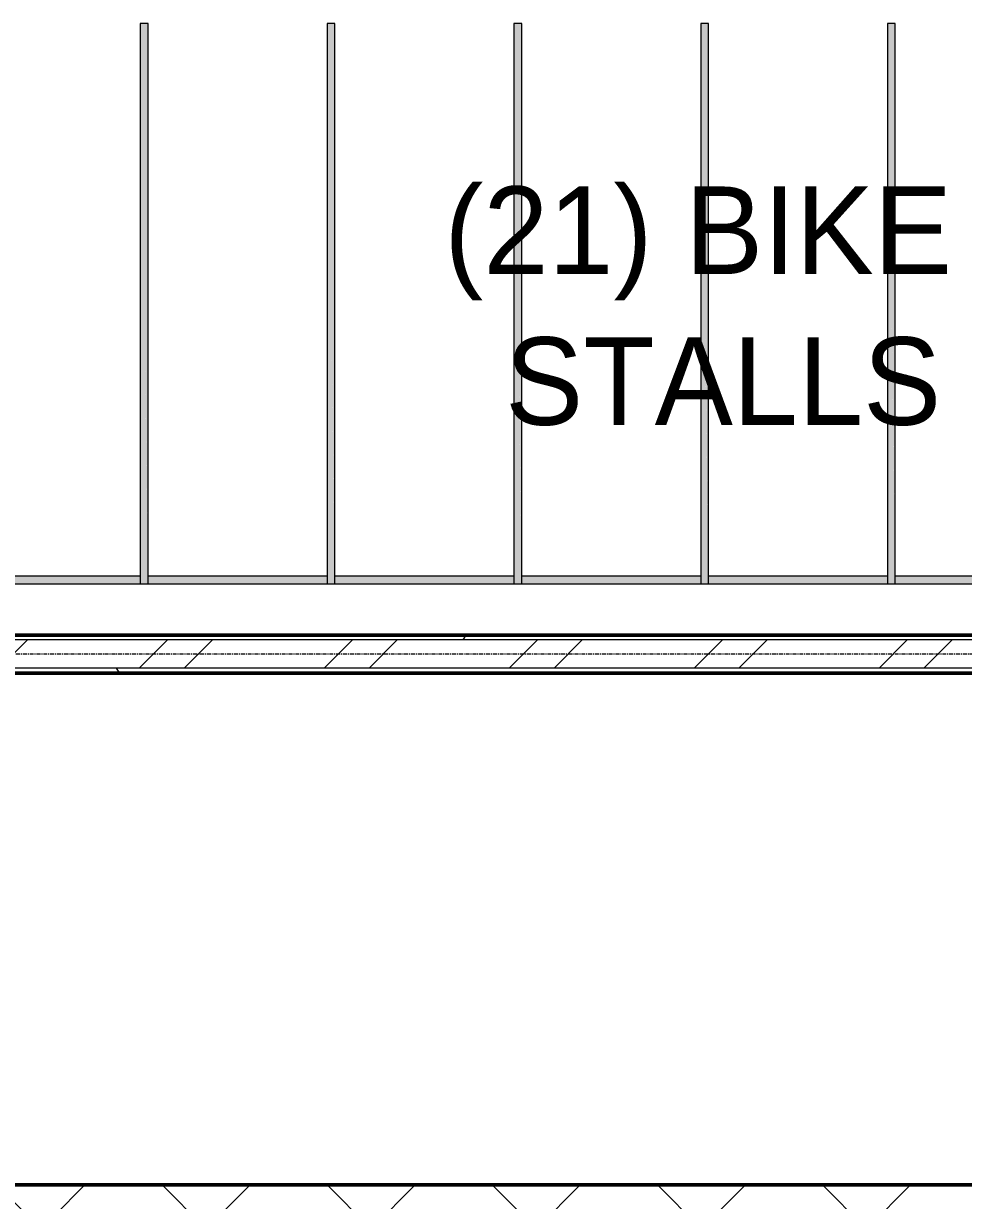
# Model space of a CAD drawing. Header units: inches. Extents: x -4294 to -464, y 9706 to 12475.
# Drawn here: x -3375.1 to -3254.4, y 11777 to 11928.2 of the extents above; entities that cross this region are included whole.
import ezdxf

# ---------------------------------------------------------------- set-up
doc = ezdxf.new("R2010")
doc.units = ezdxf.units.IN
doc.header["$MEASUREMENT"] = 0
doc.linetypes.add('Grid Line 1_2_', pattern=[0.875, 0.5, -0.125, 0.125, -0.125])
for name, color, linetype, lineweight in [('0-1', 7, 'Continuous', 5), ('A-GENM', 5, 'Continuous', 9), ('A-GENM-IDEN', 13, 'Continuous', 9), ('A-WALL', 113, 'Continuous', 13), ('A-WALL-5', 250, 'Continuous', 50), ('A-WALL-PATT-4', 252, 'Continuous', 9), ('A-WALL-PATT-5', 111, 'Continuous', 9), ('I-WALL-1', 2, 'Continuous', 50), ('S-GRID-1', 1, 'Grid Line 1_2_', 9)]:
    doc.layers.add(name, color=color, linetype=linetype, lineweight=lineweight)
doc.styles.add('Century Gothic', font='ufonts.com_century-gothic.ttf', dxfattribs={"height": 11.25})
pattern_1 = [(0, (0, 0), (38.4, 9.6), [1.584, -27.216, 1.584, -27.216, -153.6]), (0, (0, 0), (38.4, 9.6), [-57.6, 1.584, -56.016, 1.584, -27.216, -67.2]), (0, (0, 0), (38.4, 9.6), [-144, 1.584, -17.616, 1.584, -46.416]), (120, (14.4, 4.8), (-27.513844, 28.4553755), [1.584, -27.216, 1.584, -27.216, -153.6]), (120, (14.4, 4.8), (-27.513844, 28.4553755), [-57.6, 1.584, -56.016, 1.584, -27.216, -67.2]), (120, (14.4, 4.8), (-27.513844, 28.4553755), [-144, 1.584, -17.616, 1.584, -46.416]), (240, (19.2, 24), (-10.886156, -38.0553755), [1.584, -27.216, 1.584, -27.216, -153.6]), (240, (19.2, 24), (-10.886156, -38.0553755), [-57.6, 1.584, -56.016, 1.584, -27.216, -67.2]), (240, (19.2, 24), (-10.886156, -38.0553755), [-144, 1.584, -17.616, 1.584, -46.416])]

# ---------------------------------------------------------------- blocks, each defined once
blk = doc.blocks.new('CTR - 1st Phase - Shell_rvt-1-FLOOR PLAN - BASEMENT')
at = {"layer": 'S-GRID-1'}
blk.add_line((-464.45, 11847.19), (-4232.19, 11847.19), dxfattribs=at)
blk = doc.blocks.new('CTR - 1st Phase -Stairs _ Elevators_rvt-1-FLOOR PLAN - BASEMENT')
at = {"layer": 'A-WALL-PATT-4'}
h = blk.add_hatch(dxfattribs=at)
h.set_pattern_fill('FP_32', color=256, style=0, pattern_type=2)
h.set_pattern_definition([(45, (0, 0), (-10.606602, 10.606602), []), (135, (0, 0), (-10.606602, -10.606602), [])])
h.paths.add_polyline_path([(-3437.3, 11770.99), (-3437.3, 11774.99), (-3356.44, 11774.99), (-3356.44, 11770.99), (-3204.37, 11770.99), (-3204.37, 11778.99), (-3748.91, 11778.99), (-3748.91, 11770.99), (-3449.76, 11770.99)], flags=0)
at = {"layer": 'A-WALL-5'}
blk.add_line((-3204.37, 11778.99), (-3748.91, 11778.99), dxfattribs=at)
blk = doc.blocks.new('Parking_Stall_Multiple - BIKE-1953605-FLOOR PLAN - BASEMENT')
at = {"layer": 'A-GENM'}
h = blk.add_hatch(color=256, dxfattribs=at)
h.paths.add_polyline_path([(1, -217), (72, -217), (36.5, -216.5), (8.96, -216.89)], flags=0)
h.paths.add_polyline_path([(0, -216), (0, -217), (1, -217), (0.5, -216.5)], flags=0)
h.paths.add_polyline_path([(1, -193), (36.5, -192.5), (72, -193), (72, -192), (0, -192)], flags=0)
h.paths.add_polyline_path([(0, -193), (0, -216), (1, -216), (1, -193), (0.04, -193)], flags=0)
h = blk.add_hatch(color=256, dxfattribs=at)
h.paths.add_polyline_path([(1, -241), (72, -241), (36.5, -240.5), (8.96, -240.89)], flags=0)
h.paths.add_polyline_path([(0, -240), (0, -241), (1, -241), (0.5, -240.5)], flags=0)
h.paths.add_polyline_path([(1, -217), (36.5, -216.5), (72, -217), (72, -216), (0, -216)], flags=0)
h.paths.add_polyline_path([(0, -217), (0, -240), (1, -240), (1, -217), (0.04, -217)], flags=0)
h.paths.add_polyline_path([(0, -217), (0.04, -216.96), (0, -216)], flags=0)
h = blk.add_hatch(color=256, dxfattribs=at)
h.paths.add_polyline_path([(1, -265), (72, -265), (36.5, -264.5), (8.96, -264.89)], flags=0)
h.paths.add_polyline_path([(0, -264), (0, -265), (1, -265), (0.5, -264.5)], flags=0)
h.paths.add_polyline_path([(1, -241), (36.5, -240.5), (72, -241), (72, -240), (0, -240)], flags=0)
h.paths.add_polyline_path([(0, -241), (0.04, -240.96), (0, -240)], flags=0)
h.paths.add_polyline_path([(0, -263.99), (0, -264), (1, -264), (1, -241), (0, -241)], flags=0)
h = blk.add_hatch(color=256, dxfattribs=at)
h.paths.add_polyline_path([(0, -264), (1, -265), (36.5, -264.5), (72, -265), (72, -264), (8.96, -264)], flags=0)
h.paths.add_polyline_path([(1, -289), (72, -289), (36.5, -288.5), (8.96, -288.89)], flags=0)
h.paths.add_polyline_path([(0, -288), (0, -289), (1, -289), (0.5, -288.5)], flags=0)
h.paths.add_polyline_path([(0, -288), (1, -288), (1, -265), (0, -265), (0, -287.99)], flags=0)
h = blk.add_hatch(color=256, dxfattribs=at)
h.paths.add_polyline_path([(1, -313), (72, -313), (36.5, -312.5), (8.96, -312.89)], flags=0)
h.paths.add_polyline_path([(0, -312), (0, -313), (1, -313), (0.5, -312.5)], flags=0)
h.paths.add_polyline_path([(1, -289), (36.5, -288.5), (72, -289), (72, -288), (0, -288)], flags=0)
h.paths.add_polyline_path([(0, -289), (0, -312), (1, -312), (1, -289), (0.04, -289)], flags=0)
h.paths.add_polyline_path([(0, -289), (0.04, -288.96), (0, -288)], flags=0)
h = blk.add_hatch(color=256, dxfattribs=at)
h.paths.add_polyline_path([(1, -337), (72, -337), (36.5, -336.5), (8.96, -336.89)], flags=0)
h.paths.add_polyline_path([(0, -336), (0, -337), (1, -337), (0.5, -336.5)], flags=0)
h.paths.add_polyline_path([(1, -313), (36.5, -312.5), (72, -313), (72, -312), (0, -312)], flags=0)
h.paths.add_polyline_path([(0, -313), (0, -336), (1, -336), (1, -313), (0.04, -313)], flags=0)
for p, q in [((0, -192), (0, -217)), ((1, -216), (1, -193)), ((72, -216), (0, -216)), ((0, -216), (0, -241)), ((72, -216), (1, -216)), ((72, -217), (72, -216)), ((72, -217), (72, -216)), ((0, -217), (72, -217)), ((1, -240), (1, -217)), ((1, -217), (72, -217)), ((72, -240), (0, -240)), ((0, -240), (0, -265)), ((72, -240), (1, -240)), ((72, -241), (72, -240)), ((72, -241), (72, -240)), ((0, -241), (72, -241)), ((1, -264), (1, -241)), ((1, -241), (72, -241)), ((72, -264), (0, -264)), ((0, -264), (0, -289)), ((72, -264), (1, -264)), ((72, -265), (72, -264)), ((72, -265), (72, -264)), ((0, -265), (72, -265)), ((1, -288), (1, -265)), ((1, -265), (72, -265)), ((72, -288), (0, -288)), ((0, -288), (0, -313)), ((72, -288), (1, -288)), ((72, -289), (72, -288)), ((72, -289), (72, -288)), ((0, -289), (72, -289)), ((1, -312), (1, -289)), ((1, -289), (72, -289)), ((72, -312), (0, -312)), ((0, -312), (0, -337)), ((72, -312), (1, -312)), ((72, -313), (72, -312)), ((72, -313), (72, -312)), ((0, -313), (72, -313)), ((1, -336), (1, -313)), ((1, -313), (72, -313))]:
    blk.add_line(p, q, dxfattribs=at)

msp = doc.modelspace()

# ---------------------------------------------------------------- hatches: boundary and pattern name
at = {"layer": 'A-WALL-PATT-5'}
h = msp.add_hatch(dxfattribs=at)
h.set_pattern_fill('FP_34', color=256, style=0, pattern_type=2)
h.set_pattern_definition(pattern_1)
h.paths.add_polyline_path([(-3473.3237, 11849.0019), (-3162.3237, 11849.0019), (-3162.3237, 11849.6269), (-3473.3237, 11849.6269), (-3473.3237, 11849.5083)], flags=0)
h.paths.add_polyline_path([(-3576.2862, 11849.0019), (-3489.3237, 11849.0019), (-3489.3237, 11849.6269), (-3576.2862, 11849.6269)], flags=0)
h.paths.add_polyline_path([(-3033.5237, 11849.0019), (-3033.5237, 11849.6269), (-3146.3237, 11849.6269), (-3146.3237, 11849.0019), (-3071.0049, 11849.0019)], flags=0)
h.paths.add_polyline_path([(-2993.5237, 11849.0019), (-2985.3362, 11849.0019), (-2985.3362, 11849.6269), (-2993.5237, 11849.6269)], flags=0)
h.paths.add_polyline_path([(-2981.7112, 11849.0019), (-2970.7237, 11849.0019), (-2970.7237, 11849.6269), (-2981.7112, 11849.6269)], flags=0)
h.paths.add_polyline_path([(-2930.7237, 11849.0019), (-2835.3237, 11849.0019), (-2835.3237, 11849.6269), (-2930.7237, 11849.6269)], flags=0)
h.paths.add_polyline_path([(-2733.0884, 11849.0019), (-2717.1612, 11849.0019), (-2717.1612, 11849.6269), (-2750.9112, 11849.6269), (-2750.9112, 11849.0019)], flags=0)
h.paths.add_polyline_path([(-2754.5362, 11849.0019), (-2754.5362, 11849.6269), (-2819.3237, 11849.6269), (-2819.3237, 11849.0019), (-2788.2173, 11849.0019)], flags=0)
h = msp.add_hatch(dxfattribs=at)
h.set_pattern_fill('FP_35', color=256, style=0, pattern_type=2)
h.set_pattern_definition([(45, (0, 0), (-11.879394, 11.879394), []), (45, (0, 18), (-11.879394, 11.879394), [])])
h.paths.add_polyline_path([(-3576.9112, 11845.3769), (-3489.3237, 11845.3769), (-3489.3237, 11849.0019), (-3576.9112, 11849.0019)], flags=0)
h.paths.add_polyline_path([(-3473.3237, 11845.3769), (-3162.3237, 11845.3769), (-3162.3237, 11849.0019), (-3473.3237, 11849.0019), (-3473.3237, 11848.3142)], flags=0)
h.paths.add_polyline_path([(-2733.0884, 11845.3769), (-2716.5362, 11845.3787), (-2716.5362, 11849.0019), (-2819.3237, 11849.0019), (-2819.3237, 11845.3769), (-2788.2173, 11845.3769)], flags=0)
h.paths.add_polyline_path([(-2835.3237, 11845.3769), (-2835.3237, 11849.0019), (-2930.7237, 11849.0019), (-2930.7237, 11845.3769), (-2898.4751, 11845.3769)], flags=0)
h.paths.add_polyline_path([(-3146.3237, 11845.3769), (-3033.5237, 11845.3769), (-3033.5237, 11849.0019), (-3146.3237, 11849.0019), (-3146.3237, 11846.1303)], flags=0)
h.paths.add_polyline_path([(-2981.1685, 11845.3769), (-2970.7237, 11845.3769), (-2970.7237, 11849.0019), (-2993.5237, 11849.0019), (-2993.5237, 11845.3769), (-2981.7112, 11845.3769)], flags=0)
h = msp.add_hatch(dxfattribs=at)
h.set_pattern_fill('FP_34', color=256, style=0, pattern_type=2)
h.set_pattern_definition(pattern_1)
h.paths.add_polyline_path([(-3560.022, 11844.7519), (-3489.3237, 11844.7519), (-3489.3237, 11845.3769), (-3576.2862, 11845.3769), (-3576.2862, 11844.7519)], flags=0)
h.paths.add_polyline_path([(-3174.1197, 11844.7519), (-3162.3237, 11844.7519), (-3162.3237, 11845.3769), (-3473.3237, 11845.3769), (-3473.3237, 11844.7519), (-3229.2486, 11844.7519)], flags=0)
h.paths.add_polyline_path([(-2733.0884, 11844.7519), (-2712.9112, 11844.7519), (-2712.9112, 11845.3769), (-2819.3237, 11845.3769), (-2819.3237, 11844.7519), (-2754.5362, 11844.7519)], flags=0)
h.paths.add_polyline_path([(-2898.4751, 11844.7519), (-2835.3237, 11844.7519), (-2835.3237, 11845.3769), (-2930.7237, 11845.3769), (-2930.7237, 11844.7519)], flags=0)
h.paths.add_polyline_path([(-3146.3237, 11844.7519), (-3033.5237, 11844.7519), (-3033.5237, 11845.3769), (-3146.3237, 11845.3769), (-3146.3237, 11844.8818)], flags=0)
h.paths.add_polyline_path([(-2981.0862, 11844.7519), (-2970.7237, 11844.7519), (-2970.7237, 11845.3769), (-2993.5237, 11845.3769), (-2993.5237, 11844.7519), (-2981.1685, 11844.7519)], flags=0)

# ---------------------------------------------------------------- linework, layer by layer
at = {"layer": 'A-WALL'}
for p, q in [((-3162.3237, 11849.0019), (-3473.3237, 11849.0019)), ((-3162.3237, 11845.3769), (-3473.3237, 11845.3769))]:
    msp.add_line(p, q, dxfattribs=at)
at = {"layer": 'I-WALL-1'}
for p, q in [((-3162.3237, 11849.6269), (-3473.3237, 11849.6269)), ((-3473.3237, 11844.7519), (-3162.3237, 11844.7519))]:
    msp.add_line(p, q, dxfattribs=at)

# ---------------------------------------------------------------- block references
at = {"layer": '0-1'}
for name in ['CTR - 1st Phase - Shell_rvt-1-FLOOR PLAN - BASEMENT', 'CTR - 1st Phase -Stairs _ Elevators_rvt-1-FLOOR PLAN - BASEMENT']:
    msp.add_blockref(name, (0, 0), dxfattribs=at)
at = {"layer": 'A-GENM', "rotation": 90.0000000000033}
msp.add_blockref('Parking_Stall_Multiple - BIKE-1953605-FLOOR PLAN - BASEMENT', (-3576.1237, 11856.1894), dxfattribs=at)

# ---------------------------------------------------------------- texts
at = {"layer": 'A-GENM-IDEN', "char_height": 11.25, "attachment_point": 1, "style": 'Century Gothic'}
for s, insert, width in [('(21) BIKE', (-3321.0663, 11907.2577), 78.0225), ('STALLS', (-3313.2538, 11887.8827), 59.46375)]:
    msp.add_mtext(s, dxfattribs=dict(at, insert=insert, width=width))

doc.saveas('drawing.dxf')
